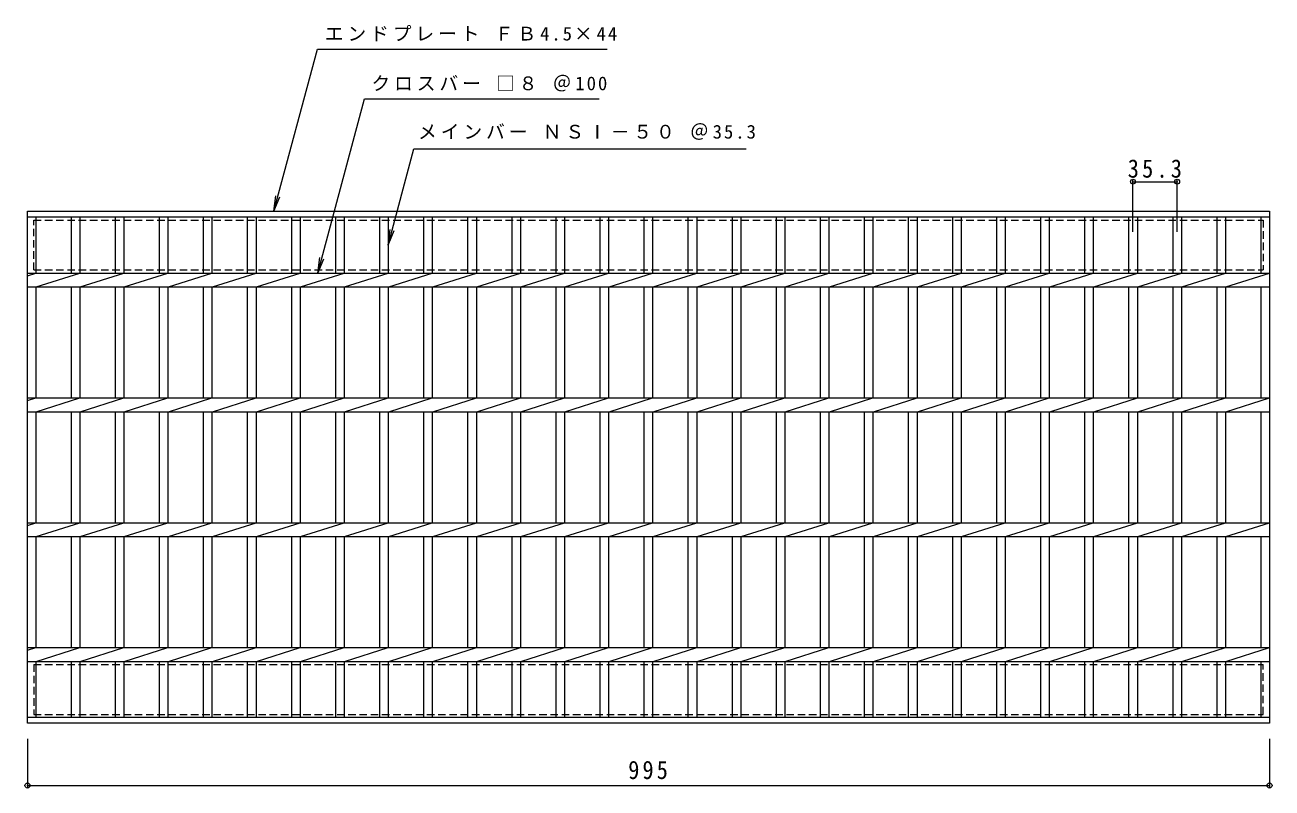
# Model space of a CAD drawing. Units: millimetres, scale not verified. Extents: x -800 to 809, y -686 to 574.
# Drawn here: x -800 to 199, y -37 to 574 of the extents above; entities that cross this region are included whole.
import ezdxf

# ---------------------------------------------------------------- set-up
doc = ezdxf.new("R2010")
doc.units = ezdxf.units.MM
doc.header["$LTSCALE"] = 5
doc.header["$PDMODE"] = 32
doc.header["$PDSIZE"] = 4
doc.linetypes.add('DASHED1', pattern=[1.8, 1.2, -0.6])
for name, color, linetype, lineweight in [('B-1', 2, 'Continuous', 9), ('B-2', 3, 'Continuous', 9), ('B-4', 7, 'Continuous', 9)]:
    doc.layers.add(name, color=color, linetype=linetype, lineweight=lineweight)
doc.styles.add('ＭＳ ゴシック', font='')
doc.styles.get('ＭＳ ゴシック').set_extended_font_data('MS Gothic')

msp = doc.modelspace()

# ---------------------------------------------------------------- linework, layer by layer
at = {"layer": 'B-1', "linetype": 'DASHED1'}
for p, q in [((-792.866, 377.78), (-792.866, 417.78)), ((-792.866, 377.78), (192.134, 377.78)), ((-792.866, 61.78), (-792.866, 21.78)), ((-792.866, 61.78), (192.134, 61.78)), ((192.134, 21.78), (192.134, 61.78)), ((-792.866, 21.78), (192.134, 21.78))]:
    msp.add_line(p, q, dxfattribs=at)
msp.add_lwpolyline([(-792.866, 417.78), (192.134, 417.78), (192.134, 377.78)], dxfattribs=at)
at = {"layer": 'B-2'}
for p, q in [((-797.866, 14.78), (-797.866, 424.78)), ((-797.866, 424.78), (197.134, 424.78)), ((-797.866, 420.28), (197.134, 420.28)), ((-790.866, 375.28), (-790.866, 420.28)), ((-762.966, 420.28), (-762.966, 375.28)), ((-755.966, 420.28), (-755.966, 375.28)), ((-727.666, 420.28), (-727.666, 375.28)), ((-720.666, 420.28), (-720.666, 375.28)), ((-692.366, 420.28), (-692.366, 375.28)), ((-685.366, 420.28), (-685.366, 375.28)), ((-657.066, 420.28), (-657.066, 375.28)), ((-650.066, 420.28), (-650.066, 375.28)), ((-621.766, 420.28), (-621.766, 375.28)), ((-614.766, 420.28), (-614.766, 375.28)), ((-586.466, 420.28), (-586.466, 375.28)), ((-579.466, 420.28), (-579.466, 375.28)), ((-551.166, 420.28), (-551.166, 375.28)), ((-544.166, 420.28), (-544.166, 375.28)), ((-515.866, 420.28), (-515.866, 375.28)), ((-508.866, 420.28), (-508.866, 375.28)), ((-480.566, 420.28), (-480.566, 375.28)), ((-473.566, 420.28), (-473.566, 375.28)), ((-445.266, 420.28), (-445.266, 375.28)), ((-438.266, 420.28), (-438.266, 375.28)), ((-409.966, 420.28), (-409.966, 375.28)), ((-402.966, 420.28), (-402.966, 375.28)), ((-374.666, 420.28), (-374.666, 375.28)), ((-367.666, 420.28), (-367.666, 375.28)), ((-339.366, 420.28), (-339.366, 375.28)), ((-332.366, 420.28), (-332.366, 375.28)), ((-304.066, 420.28), (-304.066, 375.28)), ((-297.066, 420.28), (-297.066, 375.28)), ((-268.766, 420.28), (-268.766, 375.28)), ((-261.766, 420.28), (-261.766, 375.28)), ((-233.466, 420.28), (-233.466, 375.28)), ((-226.466, 420.28), (-226.466, 375.28)), ((-198.166, 420.28), (-198.166, 375.28)), ((-191.166, 420.28), (-191.166, 375.28)), ((-162.865, 420.28), (-162.865, 375.28)), ((-155.865, 420.28), (-155.865, 375.28)), ((-127.565, 420.28), (-127.565, 375.28)), ((-120.565, 420.28), (-120.565, 375.28)), ((-92.265, 420.28), (-92.265, 375.28)), ((-85.265, 420.28), (-85.265, 375.28)), ((-56.965, 420.28), (-56.965, 375.28)), ((-49.965, 420.28), (-49.965, 375.28)), ((-21.665, 420.28), (-21.665, 375.28)), ((-14.665, 420.28), (-14.665, 375.28)), ((13.635, 420.28), (13.635, 375.28)), ((20.635, 420.28), (20.635, 375.28)), ((48.935, 420.28), (48.935, 375.28)), ((55.936, 420.28), (55.936, 375.28)), ((84.235, 420.28), (84.235, 375.28)), ((91.236, 420.28), (91.236, 375.28)), ((119.536, 420.28), (119.536, 375.28)), ((126.536, 420.28), (126.536, 375.28)), ((154.836, 420.28), (154.836, 375.28)), ((161.836, 420.28), (161.836, 375.28)), ((190.134, 420.28), (190.134, 375.28)), ((197.134, 424.78), (197.134, 14.78)), ((-797.866, 373.2), (-791.266, 375.28)), ((-797.866, 375.28), (197.134, 375.28)), ((-790.866, 364.28), (-755.966, 375.28)), ((-755.566, 364.28), (-720.666, 375.28)), ((-720.266, 364.28), (-685.366, 375.28)), ((-684.966, 364.28), (-650.066, 375.28)), ((-649.666, 364.28), (-614.766, 375.28)), ((-614.366, 364.28), (-579.466, 375.28)), ((-579.066, 364.28), (-544.166, 375.28)), ((-543.766, 364.28), (-508.866, 375.28)), ((-508.466, 364.28), (-473.566, 375.28)), ((-473.166, 364.28), (-438.266, 375.28)), ((-437.866, 364.28), (-402.966, 375.28)), ((-402.566, 364.28), (-367.666, 375.28)), ((-367.266, 364.28), (-332.366, 375.28)), ((-331.966, 364.28), (-297.066, 375.28)), ((-296.666, 364.28), (-261.766, 375.28)), ((-261.366, 364.28), (-226.466, 375.28)), ((-226.066, 364.28), (-191.166, 375.28)), ((-190.765, 364.28), (-155.865, 375.28)), ((-155.465, 364.28), (-120.565, 375.28)), ((-120.165, 364.28), (-85.265, 375.28)), ((-84.865, 364.28), (-49.965, 375.28)), ((-49.565, 364.28), (-14.665, 375.28)), ((-14.265, 364.28), (20.635, 375.28)), ((21.035, 364.28), (55.935, 375.28)), ((56.336, 364.28), (91.236, 375.28)), ((91.636, 364.28), (126.536, 375.28)), ((126.936, 364.28), (161.836, 375.28)), ((162.236, 364.28), (197.136, 375.28)), ((-797.866, 364.28), (197.134, 364.28)), ((-790.866, 275.279), (-790.866, 364.28)), ((-762.966, 364.28), (-762.966, 275.279)), ((-755.966, 364.28), (-755.966, 275.279)), ((-727.666, 364.28), (-727.666, 275.279)), ((-720.666, 364.28), (-720.666, 275.279)), ((-692.366, 364.28), (-692.366, 275.279)), ((-685.366, 364.28), (-685.366, 275.279)), ((-657.066, 364.28), (-657.066, 275.279)), ((-650.066, 364.28), (-650.066, 275.279)), ((-621.766, 364.28), (-621.766, 275.279)), ((-614.766, 364.28), (-614.766, 275.279)), ((-586.466, 364.28), (-586.466, 275.279)), ((-579.466, 364.28), (-579.466, 275.279)), ((-551.166, 364.28), (-551.166, 275.279)), ((-544.166, 364.28), (-544.166, 275.279)), ((-515.866, 364.28), (-515.866, 275.279)), ((-508.866, 364.28), (-508.866, 275.279)), ((-480.566, 364.28), (-480.566, 275.279)), ((-473.566, 364.28), (-473.566, 275.279)), ((-445.266, 364.28), (-445.266, 275.279)), ((-438.266, 364.28), (-438.266, 275.279)), ((-409.966, 364.28), (-409.966, 275.279)), ((-402.966, 364.28), (-402.966, 275.279)), ((-374.666, 364.28), (-374.666, 275.279)), ((-367.666, 364.28), (-367.666, 275.279)), ((-339.366, 364.28), (-339.366, 275.279)), ((-332.366, 364.28), (-332.366, 275.279)), ((-304.066, 364.28), (-304.066, 275.279)), ((-297.066, 364.28), (-297.066, 275.279)), ((-268.766, 364.28), (-268.766, 275.279)), ((-261.766, 364.28), (-261.766, 275.279)), ((-233.466, 364.28), (-233.466, 275.279)), ((-226.466, 364.28), (-226.466, 275.279)), ((-198.166, 364.28), (-198.166, 275.279)), ((-191.166, 364.28), (-191.166, 275.279)), ((-162.865, 364.28), (-162.865, 275.279)), ((-155.865, 364.28), (-155.865, 275.279)), ((-127.565, 364.28), (-127.565, 275.279)), ((-120.565, 364.28), (-120.565, 275.279)), ((-92.265, 364.28), (-92.265, 275.279)), ((-85.265, 364.28), (-85.265, 275.279)), ((-56.965, 364.28), (-56.965, 275.279)), ((-49.965, 364.28), (-49.965, 275.279)), ((-21.665, 364.28), (-21.665, 275.279)), ((-14.665, 364.28), (-14.665, 275.279)), ((13.635, 364.28), (13.635, 275.279)), ((20.635, 364.28), (20.635, 275.279)), ((48.935, 364.28), (48.935, 275.279)), ((55.936, 364.28), (55.936, 275.279)), ((84.235, 364.28), (84.235, 275.279)), ((91.236, 364.28), (91.236, 275.279)), ((119.536, 364.28), (119.536, 275.279)), ((126.536, 364.28), (126.536, 275.279)), ((154.836, 364.28), (154.836, 275.279)), ((161.836, 364.28), (161.836, 275.279)), ((190.134, 364.28), (190.134, 275.279)), ((-797.866, 273.2), (-791.266, 275.28)), ((-797.866, 275.28), (197.134, 275.28)), ((-790.866, 264.28), (-755.966, 275.28)), ((-755.566, 264.28), (-720.666, 275.28)), ((-720.266, 264.28), (-685.366, 275.28)), ((-684.966, 264.28), (-650.066, 275.28)), ((-649.666, 264.28), (-614.766, 275.28)), ((-614.366, 264.28), (-579.466, 275.28)), ((-579.066, 264.28), (-544.166, 275.28)), ((-543.766, 264.28), (-508.866, 275.28)), ((-508.466, 264.28), (-473.566, 275.28)), ((-473.166, 264.28), (-438.266, 275.28)), ((-437.866, 264.28), (-402.966, 275.28)), ((-402.566, 264.28), (-367.666, 275.28)), ((-367.266, 264.28), (-332.366, 275.28)), ((-331.966, 264.28), (-297.066, 275.28)), ((-296.666, 264.28), (-261.766, 275.28)), ((-261.366, 264.28), (-226.466, 275.28)), ((-226.066, 264.28), (-191.166, 275.28)), ((-190.765, 264.28), (-155.865, 275.28)), ((-155.465, 264.28), (-120.565, 275.28)), ((-120.165, 264.28), (-85.265, 275.28)), ((-84.865, 264.28), (-49.965, 275.28)), ((-49.565, 264.28), (-14.665, 275.28)), ((-14.265, 264.28), (20.635, 275.28)), ((21.035, 264.28), (55.935, 275.28)), ((56.336, 264.28), (91.236, 275.28)), ((91.636, 264.28), (126.536, 275.28)), ((126.936, 264.28), (161.836, 275.28)), ((162.236, 264.28), (197.136, 275.28)), ((-797.866, 264.28), (197.134, 264.28)), ((-790.866, 175.279), (-790.866, 264.28)), ((-762.966, 264.28), (-762.966, 175.279)), ((-755.966, 264.28), (-755.966, 175.279)), ((-727.666, 264.28), (-727.666, 175.279)), ((-720.666, 264.28), (-720.666, 175.279)), ((-692.366, 264.28), (-692.366, 175.279)), ((-685.366, 264.28), (-685.366, 175.279)), ((-657.066, 264.28), (-657.066, 175.279)), ((-650.066, 264.28), (-650.066, 175.279)), ((-621.766, 264.28), (-621.766, 175.279)), ((-614.766, 264.28), (-614.766, 175.279)), ((-586.466, 264.28), (-586.466, 175.279)), ((-579.466, 264.28), (-579.466, 175.279)), ((-551.166, 264.28), (-551.166, 175.279)), ((-544.166, 264.28), (-544.166, 175.279)), ((-515.866, 264.28), (-515.866, 175.279)), ((-508.866, 264.28), (-508.866, 175.279)), ((-480.566, 264.28), (-480.566, 175.279)), ((-473.566, 264.28), (-473.566, 175.279)), ((-445.266, 264.28), (-445.266, 175.279)), ((-438.266, 264.28), (-438.266, 175.279)), ((-409.966, 264.28), (-409.966, 175.279)), ((-402.966, 264.28), (-402.966, 175.279)), ((-374.666, 264.28), (-374.666, 175.279)), ((-367.666, 264.28), (-367.666, 175.279)), ((-339.366, 264.28), (-339.366, 175.279)), ((-332.366, 264.28), (-332.366, 175.279)), ((-304.066, 264.28), (-304.066, 175.279)), ((-297.066, 264.28), (-297.066, 175.279)), ((-268.766, 264.28), (-268.766, 175.279)), ((-261.766, 264.28), (-261.766, 175.279)), ((-233.466, 264.28), (-233.466, 175.279)), ((-226.466, 264.28), (-226.466, 175.279)), ((-198.166, 264.28), (-198.166, 175.279)), ((-191.166, 264.28), (-191.166, 175.279)), ((-162.865, 264.28), (-162.865, 175.279)), ((-155.865, 264.28), (-155.865, 175.279)), ((-127.565, 264.28), (-127.565, 175.279)), ((-120.565, 264.28), (-120.565, 175.279)), ((-92.265, 264.28), (-92.265, 175.279)), ((-85.265, 264.28), (-85.265, 175.279)), ((-56.965, 264.28), (-56.965, 175.279)), ((-49.965, 264.28), (-49.965, 175.279)), ((-21.665, 264.28), (-21.665, 175.279)), ((-14.665, 264.28), (-14.665, 175.279)), ((13.635, 264.28), (13.635, 175.279)), ((20.635, 264.28), (20.635, 175.279)), ((48.935, 264.28), (48.935, 175.279)), ((55.936, 264.28), (55.936, 175.279)), ((84.235, 264.28), (84.235, 175.279)), ((91.236, 264.28), (91.236, 175.279)), ((119.536, 264.28), (119.536, 175.279)), ((126.536, 264.28), (126.536, 175.279)), ((154.836, 264.28), (154.836, 175.279)), ((161.836, 264.28), (161.836, 175.279)), ((190.134, 264.28), (190.134, 175.279)), ((-797.866, 173.2), (-791.266, 175.28)), ((-797.866, 175.28), (197.134, 175.28)), ((-790.866, 164.28), (-755.966, 175.28)), ((-755.566, 164.28), (-720.666, 175.28)), ((-720.266, 164.28), (-685.366, 175.28)), ((-684.966, 164.28), (-650.066, 175.28)), ((-649.666, 164.28), (-614.766, 175.28)), ((-614.366, 164.28), (-579.466, 175.28)), ((-579.066, 164.28), (-544.166, 175.28)), ((-543.766, 164.28), (-508.866, 175.28)), ((-508.466, 164.28), (-473.566, 175.28)), ((-473.166, 164.28), (-438.266, 175.28)), ((-437.866, 164.28), (-402.966, 175.28)), ((-402.566, 164.28), (-367.666, 175.28)), ((-367.266, 164.28), (-332.366, 175.28)), ((-331.966, 164.28), (-297.066, 175.28)), ((-296.666, 164.28), (-261.766, 175.28)), ((-261.366, 164.28), (-226.466, 175.28)), ((-226.066, 164.28), (-191.166, 175.28)), ((-190.765, 164.28), (-155.865, 175.28)), ((-155.465, 164.28), (-120.565, 175.28)), ((-120.165, 164.28), (-85.265, 175.28)), ((-84.865, 164.28), (-49.965, 175.28)), ((-49.565, 164.28), (-14.665, 175.28)), ((-14.265, 164.28), (20.635, 175.28)), ((21.035, 164.28), (55.935, 175.28)), ((56.336, 164.28), (91.236, 175.28)), ((91.636, 164.28), (126.536, 175.28)), ((126.936, 164.28), (161.836, 175.28)), ((162.236, 164.28), (197.136, 175.28)), ((-797.866, 164.28), (197.134, 164.28)), ((-790.866, 75.279), (-790.866, 164.28)), ((-762.966, 164.28), (-762.966, 75.279)), ((-755.966, 164.28), (-755.966, 75.279)), ((-727.666, 164.28), (-727.666, 75.279)), ((-720.666, 164.28), (-720.666, 75.279)), ((-692.366, 164.28), (-692.366, 75.279)), ((-685.366, 164.28), (-685.366, 75.279)), ((-657.066, 164.28), (-657.066, 75.279)), ((-650.066, 164.28), (-650.066, 75.279)), ((-621.766, 164.28), (-621.766, 75.279)), ((-614.766, 164.28), (-614.766, 75.279)), ((-586.466, 164.28), (-586.466, 75.279)), ((-579.466, 164.28), (-579.466, 75.279)), ((-551.166, 164.28), (-551.166, 75.279)), ((-544.166, 164.28), (-544.166, 75.279)), ((-515.866, 164.28), (-515.866, 75.279)), ((-508.866, 164.28), (-508.866, 75.279)), ((-480.566, 164.28), (-480.566, 75.279)), ((-473.566, 164.28), (-473.566, 75.279)), ((-445.266, 164.28), (-445.266, 75.279)), ((-438.266, 164.28), (-438.266, 75.279)), ((-409.966, 164.28), (-409.966, 75.279)), ((-402.966, 164.28), (-402.966, 75.279)), ((-374.666, 164.28), (-374.666, 75.279)), ((-367.666, 164.28), (-367.666, 75.279)), ((-339.366, 164.28), (-339.366, 75.279)), ((-332.366, 164.28), (-332.366, 75.279)), ((-304.066, 164.28), (-304.066, 75.279)), ((-297.066, 164.28), (-297.066, 75.279)), ((-268.766, 164.28), (-268.766, 75.279)), ((-261.766, 164.28), (-261.766, 75.279)), ((-233.466, 164.28), (-233.466, 75.279)), ((-226.466, 164.28), (-226.466, 75.279)), ((-198.166, 164.28), (-198.166, 75.279)), ((-191.166, 164.28), (-191.166, 75.279)), ((-162.865, 164.28), (-162.865, 75.279)), ((-155.865, 164.28), (-155.865, 75.279)), ((-127.565, 164.28), (-127.565, 75.279)), ((-120.565, 164.28), (-120.565, 75.279)), ((-92.265, 164.28), (-92.265, 75.279)), ((-85.265, 164.28), (-85.265, 75.279)), ((-56.965, 164.28), (-56.965, 75.279)), ((-49.965, 164.28), (-49.965, 75.279)), ((-21.665, 164.28), (-21.665, 75.279)), ((-14.665, 164.28), (-14.665, 75.279)), ((13.635, 164.28), (13.635, 75.279)), ((20.635, 164.28), (20.635, 75.279)), ((48.935, 164.28), (48.935, 75.279)), ((55.936, 164.28), (55.936, 75.279)), ((84.235, 164.28), (84.235, 75.279)), ((91.236, 164.28), (91.236, 75.279)), ((119.536, 164.28), (119.536, 75.279)), ((126.536, 164.28), (126.536, 75.279)), ((154.836, 164.28), (154.836, 75.279)), ((161.836, 164.28), (161.836, 75.279)), ((190.134, 164.28), (190.134, 75.279)), ((-797.866, 73.2), (-791.266, 75.28)), ((-797.866, 75.279), (197.134, 75.279)), ((-790.866, 64.28), (-755.966, 75.28)), ((-755.566, 64.28), (-720.666, 75.28)), ((-720.266, 64.28), (-685.366, 75.28)), ((-684.966, 64.28), (-650.066, 75.28)), ((-649.666, 64.28), (-614.766, 75.28)), ((-614.366, 64.28), (-579.466, 75.28)), ((-579.066, 64.28), (-544.166, 75.28)), ((-543.766, 64.28), (-508.866, 75.28)), ((-508.466, 64.28), (-473.566, 75.28)), ((-473.166, 64.28), (-438.266, 75.28)), ((-437.866, 64.28), (-402.966, 75.28)), ((-402.566, 64.28), (-367.666, 75.28)), ((-367.266, 64.28), (-332.366, 75.28)), ((-331.966, 64.28), (-297.066, 75.28)), ((-296.666, 64.28), (-261.766, 75.28)), ((-261.366, 64.28), (-226.466, 75.28)), ((-226.066, 64.28), (-191.166, 75.28)), ((-190.765, 64.28), (-155.865, 75.28)), ((-155.465, 64.28), (-120.565, 75.28)), ((-120.165, 64.28), (-85.265, 75.28)), ((-84.865, 64.28), (-49.965, 75.28)), ((-49.565, 64.28), (-14.665, 75.28)), ((-14.265, 64.28), (20.635, 75.28)), ((21.035, 64.28), (55.935, 75.28)), ((56.336, 64.28), (91.236, 75.28)), ((91.636, 64.28), (126.536, 75.28)), ((126.936, 64.28), (161.836, 75.28)), ((162.236, 64.28), (197.136, 75.28)), ((-797.866, 64.28), (197.134, 64.28)), ((-790.866, 19.28), (-790.866, 64.28)), ((-762.966, 64.28), (-762.966, 19.28)), ((-755.966, 64.28), (-755.966, 19.28)), ((-727.666, 64.28), (-727.666, 19.28)), ((-720.666, 64.28), (-720.666, 19.28)), ((-692.366, 64.28), (-692.366, 19.28)), ((-685.366, 64.28), (-685.366, 19.28)), ((-657.066, 64.28), (-657.066, 19.28)), ((-650.066, 64.28), (-650.066, 19.28)), ((-621.766, 64.28), (-621.766, 19.28)), ((-614.766, 64.28), (-614.766, 19.28)), ((-586.466, 64.28), (-586.466, 19.28)), ((-579.466, 64.28), (-579.466, 19.28)), ((-551.166, 64.28), (-551.166, 19.28)), ((-544.166, 64.28), (-544.166, 19.28)), ((-515.866, 64.28), (-515.866, 19.28)), ((-508.866, 64.28), (-508.866, 19.28)), ((-480.566, 64.28), (-480.566, 19.28)), ((-473.566, 64.28), (-473.566, 19.28)), ((-445.266, 64.28), (-445.266, 19.28)), ((-438.266, 64.28), (-438.266, 19.28)), ((-409.966, 64.28), (-409.966, 19.28)), ((-402.966, 64.28), (-402.966, 19.28)), ((-374.666, 64.28), (-374.666, 19.28)), ((-367.666, 64.28), (-367.666, 19.28)), ((-339.366, 64.28), (-339.366, 19.28)), ((-332.366, 64.28), (-332.366, 19.28)), ((-304.066, 64.28), (-304.066, 19.28)), ((-297.066, 64.28), (-297.066, 19.28)), ((-268.766, 64.28), (-268.766, 19.28)), ((-261.766, 64.28), (-261.766, 19.28)), ((-233.466, 64.28), (-233.466, 19.28)), ((-226.466, 64.28), (-226.466, 19.28)), ((-198.166, 64.28), (-198.166, 19.28)), ((-191.166, 64.28), (-191.166, 19.28)), ((-162.865, 64.28), (-162.865, 19.28)), ((-155.865, 64.28), (-155.865, 19.28)), ((-127.565, 64.28), (-127.565, 19.28)), ((-120.565, 64.28), (-120.565, 19.28)), ((-92.265, 64.28), (-92.265, 19.28)), ((-85.265, 64.28), (-85.265, 19.28)), ((-56.965, 64.28), (-56.965, 19.28)), ((-49.965, 64.28), (-49.965, 19.28)), ((-21.665, 64.28), (-21.665, 19.28)), ((-14.665, 64.28), (-14.665, 19.28)), ((13.635, 64.28), (13.635, 19.28)), ((20.635, 64.28), (20.635, 19.28)), ((48.935, 64.28), (48.935, 19.28)), ((55.936, 64.28), (55.936, 19.28)), ((84.235, 64.28), (84.235, 19.28)), ((91.236, 64.28), (91.236, 19.28)), ((119.536, 64.28), (119.536, 19.28)), ((126.536, 64.28), (126.536, 19.28)), ((154.836, 64.28), (154.836, 19.28)), ((161.836, 64.28), (161.836, 19.28)), ((190.134, 64.28), (190.134, 19.28)), ((197.134, 19.28), (-797.866, 19.28)), ((197.134, 14.78), (-797.866, 14.78))]:
    msp.add_line(p, q, dxfattribs=at)
at = {"layer": 'B-4'}
for p, q in [((-600.39, 424.78), (-565.556, 554.78)), ((-565.556, 554.78), (-333.434, 554.78)), ((-565.316, 375.28), (-527.937, 514.78)), ((-527.937, 514.78), (-339.813, 514.78)), ((-508.866, 397.78), (-488.234, 474.78)), ((-488.234, 474.78), (-222.215, 474.78)), ((87.735, 408.409), (87.735, 450.027)), ((123.036, 408.409), (123.036, 450.027)), ((87.735, 448.527), (123.036, 448.527)), ((-600.39, 424.78), (-598.758, 437.173)), ((-600.39, 424.78), (-595.606, 436.328)), ((-508.866, 397.78), (-507.234, 410.173)), ((-508.866, 397.78), (-504.082, 409.328)), ((-565.316, 375.28), (-563.684, 387.673)), ((-565.316, 375.28), (-560.532, 386.828)), ((-797.866, 2.28), (-797.866, -36.72)), ((197.134, 2.28), (197.134, -36.72)), ((-797.866, -35.22), (197.134, -35.22))]:
    msp.add_line(p, q, dxfattribs=at)
for p in [(87.735, 448.527), (123.036, 448.527), (-797.866, -35.22), (197.134, -35.22)]:
    msp.add_point(p, dxfattribs=at)

# ---------------------------------------------------------------- texts
at = {"layer": 'B-4', "char_height": 11, "attachment_point": 7, "style": 'ＭＳ ゴシック'}
for s, insert in [('\\T1.21;エンドプレート\\~ＦＢ4.5×44', (-559.684, 560.972)), ('\\T1.21;クロスバー\\~□８\\~＠100', (-522.313, 520.769)), ('\\T1.21;メインバー\\~ＮＳⅠ－５０\\~＠35.3', (-484.942, 482.015))]:
    msp.add_mtext(s, dxfattribs=dict(at, insert=insert))
at = {"layer": 'B-4', "color": 2, "char_height": 14.66, "attachment_point": 7, "style": 'ＭＳ ゴシック'}
for s, insert in [('\\T1.28;\\W0.9;35.3', (83.511, 451.527)), ('\\T1.27;\\W0.9;995', (-316.616, -30.22))]:
    msp.add_mtext(s, dxfattribs=dict(at, insert=insert))

doc.saveas('drawing.dxf')
